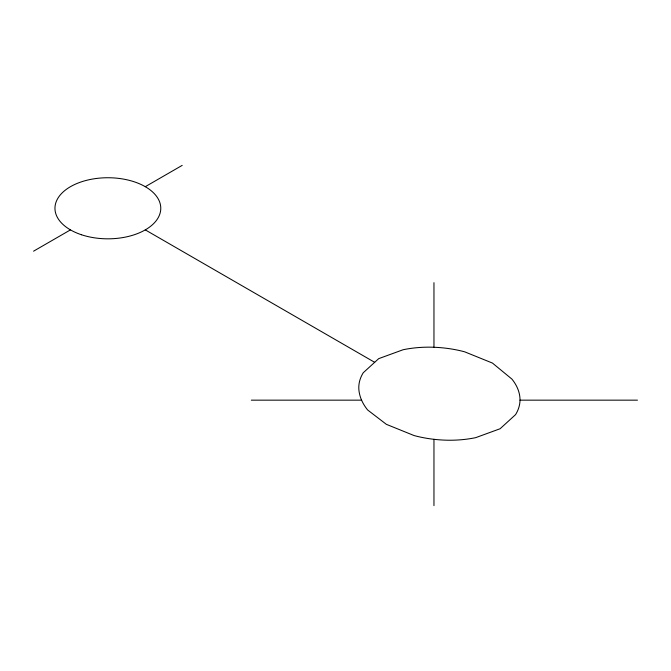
<?xml version="1.0" encoding="UTF-8"?>
<svg xmlns="http://www.w3.org/2000/svg" width="671" height="671" viewBox="0 0 671 671"><rect width="100%" height="100%" fill="white"/><g stroke="black" fill="none" stroke-linecap="round" stroke-linejoin="round"><path stroke-width="1.01" d="M33.55 251.189L70.463 229.876M145.28 186.689L182.193 165.376M251.29 400.159L361.594 400.159M520 400.159L637.45 400.159M145.28 229.876L374.678 362.323M433.961 282.676L433.961 347.259A86.064 49.688 0 0 1 464.718 351.839L492.447 363.07L511.898 379.081A86.064 49.688 0 0 1 519.832 396.821A76.544 44.194 0 0 1 515.554 414.644L500.105 428.744L475.68 437.66A76.544 44.194 0 0 1 444.814 440.134A86.064 49.688 0 0 1 414.082 435.554L386.353 424.324L367.649 409.989A94.2 54.385 0 0 1 358.968 390.572A76.544 44.194 0 0 1 363.246 372.749L378.696 358.649L403.12 349.734A76.544 44.194 0 0 1 433.986 347.259M433.961 439.312L433.961 505.624M81.417 234.733A52.9 30.539 0 0 0 160.772 208.287A52.9 30.539 0 0 0 81.417 181.833A52.9 30.539 0 0 0 81.417 234.733"/></g></svg>
